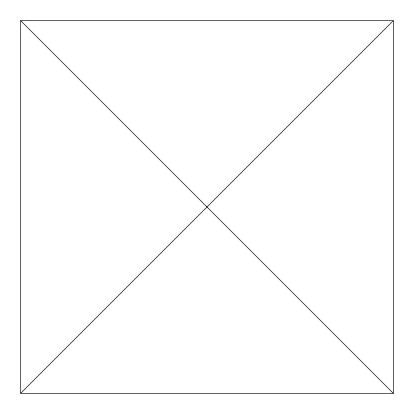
<?xml version="1.0" encoding="UTF-8"?>
<svg xmlns="http://www.w3.org/2000/svg" width="414" height="414" viewBox="0 0 414 414"><rect width="100%" height="100%" fill="white"/><g stroke="black" fill="none" stroke-linecap="round" stroke-linejoin="round"><path stroke-width="0.62" d="M20.7 393.3L393.3 20.7L20.7 20.7L20.7 393.3L393.3 393.3L393.3 20.7M20.7 20.7L393.3 393.3"/></g></svg>
